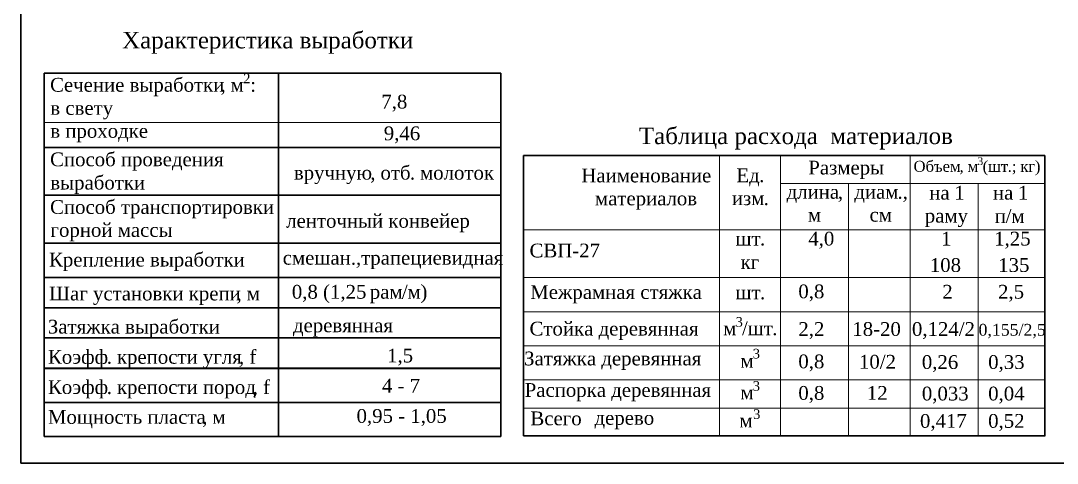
# Model space of a CAD drawing. Header units: millimetres. Extents: x -46762 to 217101, y -107409 to 31524.
# Drawn here: x 165830 to 175235, y -107409 to -103391 of the extents above; entities that cross this region are included whole.
import ezdxf

# ---------------------------------------------------------------- set-up
doc = ezdxf.new("R2010")
doc.units = ezdxf.units.MM
doc.styles.get("Standard").update_dxf_attribs({"font": 'TIMES.TTF'})

msp = doc.modelspace()

# ---------------------------------------------------------------- linework, layer by layer
at = {"color": 7, "lineweight": 30}
for p, q in [((165830, -89588.89), (165830, -107408.89)), ((165830, -107408.89), (189158.72, -107408.89))]:
    msp.add_line(p, q, dxfattribs=at)
at = {"lineweight": 30}
for p, q in [((166043.38, -103866.7), (166043.38, -107166.43)), ((166043.38, -103866.7), (170187.69, -103866.7)), ((168169.39, -103866.7), (168169.39, -107166.43)), ((170187.69, -103866.7), (170187.69, -107166.43)), ((166043.38, -104542.72), (170187.69, -104542.72)), ((170391.31, -104613.47), (170391.31, -107158.52)), ((170391.31, -104613.47), (175121.79, -104613.47)), ((175121.79, -104613.47), (175121.79, -107162.76)), ((166043.38, -104975.32), (170187.69, -104975.32)), ((166043.38, -105412.03), (170187.69, -105412.03)), ((166043.38, -105722.72), (170187.69, -105722.72)), ((166043.38, -105996.97), (170187.69, -105996.97)), ((166043.38, -106271.22), (170187.69, -106271.22)), ((166043.38, -106545.47), (170187.69, -106545.47)), ((166043.38, -106855.73), (170187.69, -106855.73)), ((166043.38, -107166.43), (170187.69, -107166.43)), ((170391.31, -107158.52), (175121.79, -107158.52))]:
    msp.add_line(p, q, dxfattribs=at)
at = {"lineweight": 20}
for p, q in [((166043.38, -104314.34), (170187.69, -104314.34)), ((172169.72, -104613.47), (172169.72, -107162.76)), ((172723.78, -104613.47), (172723.78, -107162.76)), ((173901.99, -104613.47), (173901.99, -107162.76)), ((172723.78, -104869.05), (175121.79, -104869.05)), ((173341.11, -104869.05), (173341.11, -107162.76)), ((174517.44, -104869.05), (174517.44, -107162.76)), ((170391.31, -105289.49), (175121.79, -105289.49)), ((170391.31, -105722.09), (175121.79, -105722.09)), ((170391.31, -106032.78), (175121.79, -106032.78)), ((170391.31, -106343.47), (175121.79, -106343.47)), ((166043.38, -106551.49), (170187.69, -106551.49)), ((170391.31, -106652.82), (175121.79, -106652.82)), ((170391.31, -106908.24), (175121.79, -106908.24))]:
    msp.add_line(p, q, dxfattribs=at)

# ---------------------------------------------------------------- texts
at = {"lineweight": 0}
for s, height, p in [('Характеристика выработки', 150, (166750.2, -103642.57)), ('Сечение выработки', 125, (166096.19, -104035.83)), ('2', 87.5, (167848.56, -103958.75)), (', ', 125, (167642.25, -104035.83)), ('м', 125, (167734.53, -104035.83)), (':', 125, (167912.4, -104035.83)), ('7,8', 125, (169101.92, -104188.32)), ('в свету', 125, (166098.54, -104245.74)), ('в проходке', 125, (166098.54, -104454.07)), ('9,46', 125, (169124.43, -104476.27)), ('Таблица расхода  материалов', 150, (171439.12, -104511.72)), ('Способ проведения', 125, (166096.19, -104712.34)), ('Размеры', 125, (172976.21, -104787.04)), ('Объем', 100, (173931.2, -104763.3)), ('3', 70, (174511.36, -104701.64)), ('(', 100, (174558.15, -104763.3)), (')', 100, (175032.7, -104763.3)), ('вручную', 125, (168308.35, -104833.75)), ('отб', 125, (169094.13, -104833.75)), ('молоток', 125, (169453.27, -104833.75)), ('Наименование', 125, (170917.21, -104858.78)), ('Ед', 125, (172323.81, -104857.11)), (', ', 100, (174348.29, -104763.3)), ('м', 100, (174422.11, -104763.3)), ('шт', 100, (174607.32, -104763.3)), ('.; ', 100, (174785.55, -104763.3)), ('кг', 100, (174900.4, -104763.3)), ('выработки', 125, (166098.54, -104923.83)), (', ', 125, (169001.85, -104833.75)), ('. ', 125, (169360.99, -104833.75)), ('.', 125, (172530.46, -104857.11)), ('длина', 125, (172779.18, -105007.27)), ('диам', 125, (173394.09, -105007.27)), ('на ', 125, (174073.97, -105015.36)), ('1', 125, (174300.81, -105015.36)), ('на ', 125, (174651.83, -105015.36)), ('1', 125, (174878.66, -105015.36)), ('Способ транспортировки', 125, (166096.19, -105144.95)), ('материалов', 125, (171040.54, -105067.12)), ('изм', 125, (172282.71, -105065.45)), ('.', 125, (172571.19, -105065.45)), (',', 125, (173244.67, -105007.27)), ('.,', 125, (173785.5, -105007.27)), ('ленточный конвейер', 125, (168238.79, -105270.45)), ('м', 125, (172973.04, -105215.6)), ('см', 125, (173531.94, -105215.6)), ('раму', 125, (174033.23, -105223.7)), ('п', 125, (174668.5, -105226.85)), ('/', 125, (174767.27, -105226.85)), ('м', 125, (174819, -105226.85)), ('горной массы', 125, (166100.07, -105353.28)), ('4,0', 125, (172976.07, -105432.17)), ('1', 125, (174181.05, -105432.17)), ('1,25', 125, (174663.02, -105432.17)), ('шт', 125, (172315.56, -105432.17)), ('.', 125, (172538.34, -105432.17)), ('Крепление выработки', 125, (166086.8, -105622.82)), ('смешан.,трапециевидная', 125, (168207.61, -105605.96)), ('кг', 125, (172361.39, -105645.17)), ('108', 125, (174078.96, -105671.88)), ('135', 125, (174699.52, -105671.88)), ('Шаг установки крепи', 125, (166086.99, -105930.36)), ('0,8 (1,25 ', 125, (168289.97, -105914.82)), ('/', 125, (169288.44, -105914.82)), (')', 125, (169456.97, -105914.82)), ('0,8', 125, (172885.93, -105911.22)), ('м', 125, (167880.25, -105930.36)), ('рам', 125, (168997.43, -105914.82)), ('м', 125, (169340.17, -105914.82)), ('шт', 125, (172315.56, -105920.24)), ('.', 125, (172538.34, -105920.24)), (', ', 125, (167787.96, -105930.36)), ('3', 87.5, (172316.24, -106169.12)), ('Затяжка выработки', 125, (166076.23, -106231.19)), ('деревянная', 125, (168300.28, -106219.1)), ('м', 125, (172204.67, -106246.2)), ('/', 125, (172374.72, -106246.2)), ('шт', 125, (172426.45, -106246.2)), ('2,2', 125, (172885.93, -106252.56)), ('18-20', 125, (173375.65, -106252.56)), ('0,124/2', 125, (173916.92, -106252.56)), ('0,155/2,5', 106.875, (174521.12, -106250.47)), ('.', 125, (172649.23, -106246.2)), ('Коэфф', 125, (166076.77, -106505.44)), (', f', 125, (167810.28, -106505.44)), ('1,5', 125, (169154.31, -106493.35)), ('3', 87.5, (172472.33, -106457.41)), ('крепости угля', 125, (166702.86, -106505.44)), ('Затяжка деревянная', 125, (170397.4, -106520.09)), ('м', 125, (172360.77, -106541.72)), ('0,8', 125, (172885.93, -106546.83)), ('10/2', 125, (173436.3, -106549.99)), ('. ', 125, (166610.57, -106505.44)), ('Коэфф', 125, (166076.77, -106779.69)), (', f', 125, (167934.83, -106779.69)), ('4 - 7', 125, (169107.9, -106767.6)), ('крепости пород', 125, (166702.86, -106779.69)), ('Распорка деревянная', 125, (170402.72, -106805.97)), ('м', 125, (172360.77, -106827.6)), ('3', 87.5, (172472.33, -106750.52)), ('0,8', 125, (172885.93, -106832.71)), ('12', 125, (173507.54, -106832.71)), ('. ', 125, (166610.57, -106779.69)), ('Мощность пласта', 125, (166077.04, -107050.79)), ('0,95 - 1,05', 125, (168877.27, -107041.85)), ('Всего', 125, (170454.84, -107063.83)), ('3', 87.5, (172475.58, -107006.65)), (', ', 125, (167476.83, -107050.79)), ('м', 125, (167569.11, -107050.79)), ('дерево', 125, (171036.12, -107059.11)), ('м', 125, (172351.67, -107083.74)), ('0,417', 125, (173989.76, -107086.97)), ('0,52', 125, (174608.27, -107086.97))]:
    msp.add_text(s, height=height, dxfattribs=at).set_placement(p)
at = {"color": 7, "lineweight": 0}
for s, p in [('СВП-27', (170446.65, -105540.04)), ('Межрамная стяжка', (170453.27, -105917.09)), ('2', (174191.81, -105914.37)), ('2,5', (174697.85, -105914.37)), ('Стойка деревянная', (170446.65, -106249.29)), ('0,26', (174006.41, -106552.48)), ('0,33', (174608.49, -106552.48)), ('0,033', (174006.54, -106838.36)), ('0,04', (174608.49, -106838.36))]:
    msp.add_text(s, height=125, dxfattribs=at).set_placement(p)

doc.saveas('drawing.dxf')
